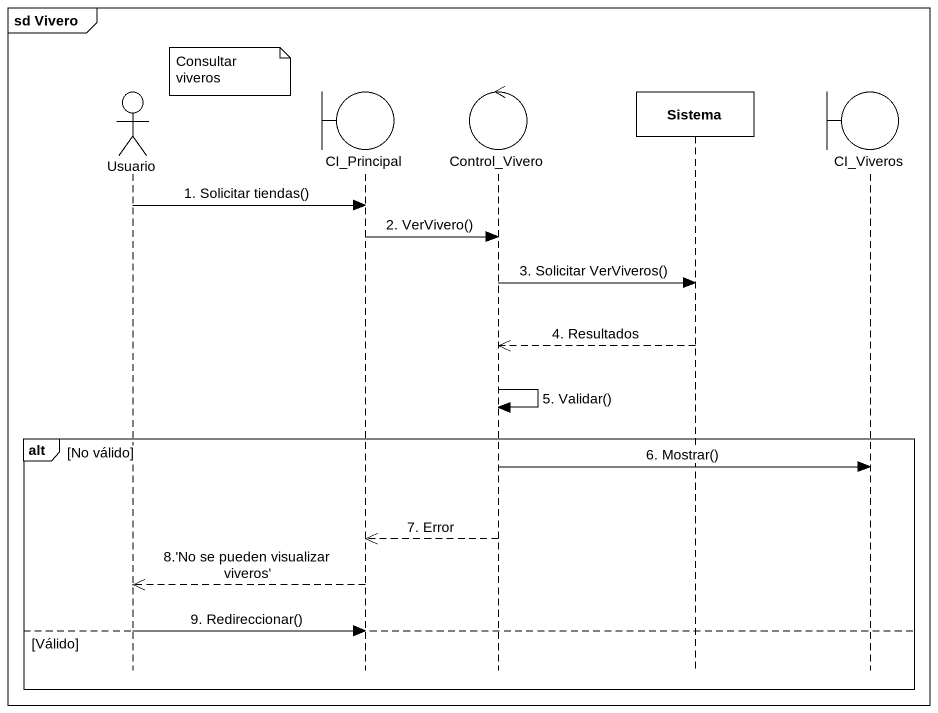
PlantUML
@startuml
mainframe sd Vivero
hide footbox
actor Usuario
boundary CI_Principal
control Control_Vivero
participant Sistema
boundary CI_Viveros

note right of Usuario : Consultar viveros
Usuario -> CI_Principal : 1. Solicitar tiendas()
CI_Principal -> Control_Vivero : 2. VerVivero()
Control_Vivero -> Sistema : 3. Solicitar VerViveros()
Sistema -->> Control_Vivero : 4. Resultados
Control_Vivero -> Control_Vivero : 5. Validar()
alt No válido
  Control_Vivero -> CI_Viveros : 6. Mostrar()
  Control_Vivero -->> CI_Principal : 7. Error
  CI_Principal -->> Usuario : 8.'No se pueden visualizar viveros'
else Válido
  Usuario -> CI_Principal : 9. Redireccionar()
end
@enduml
